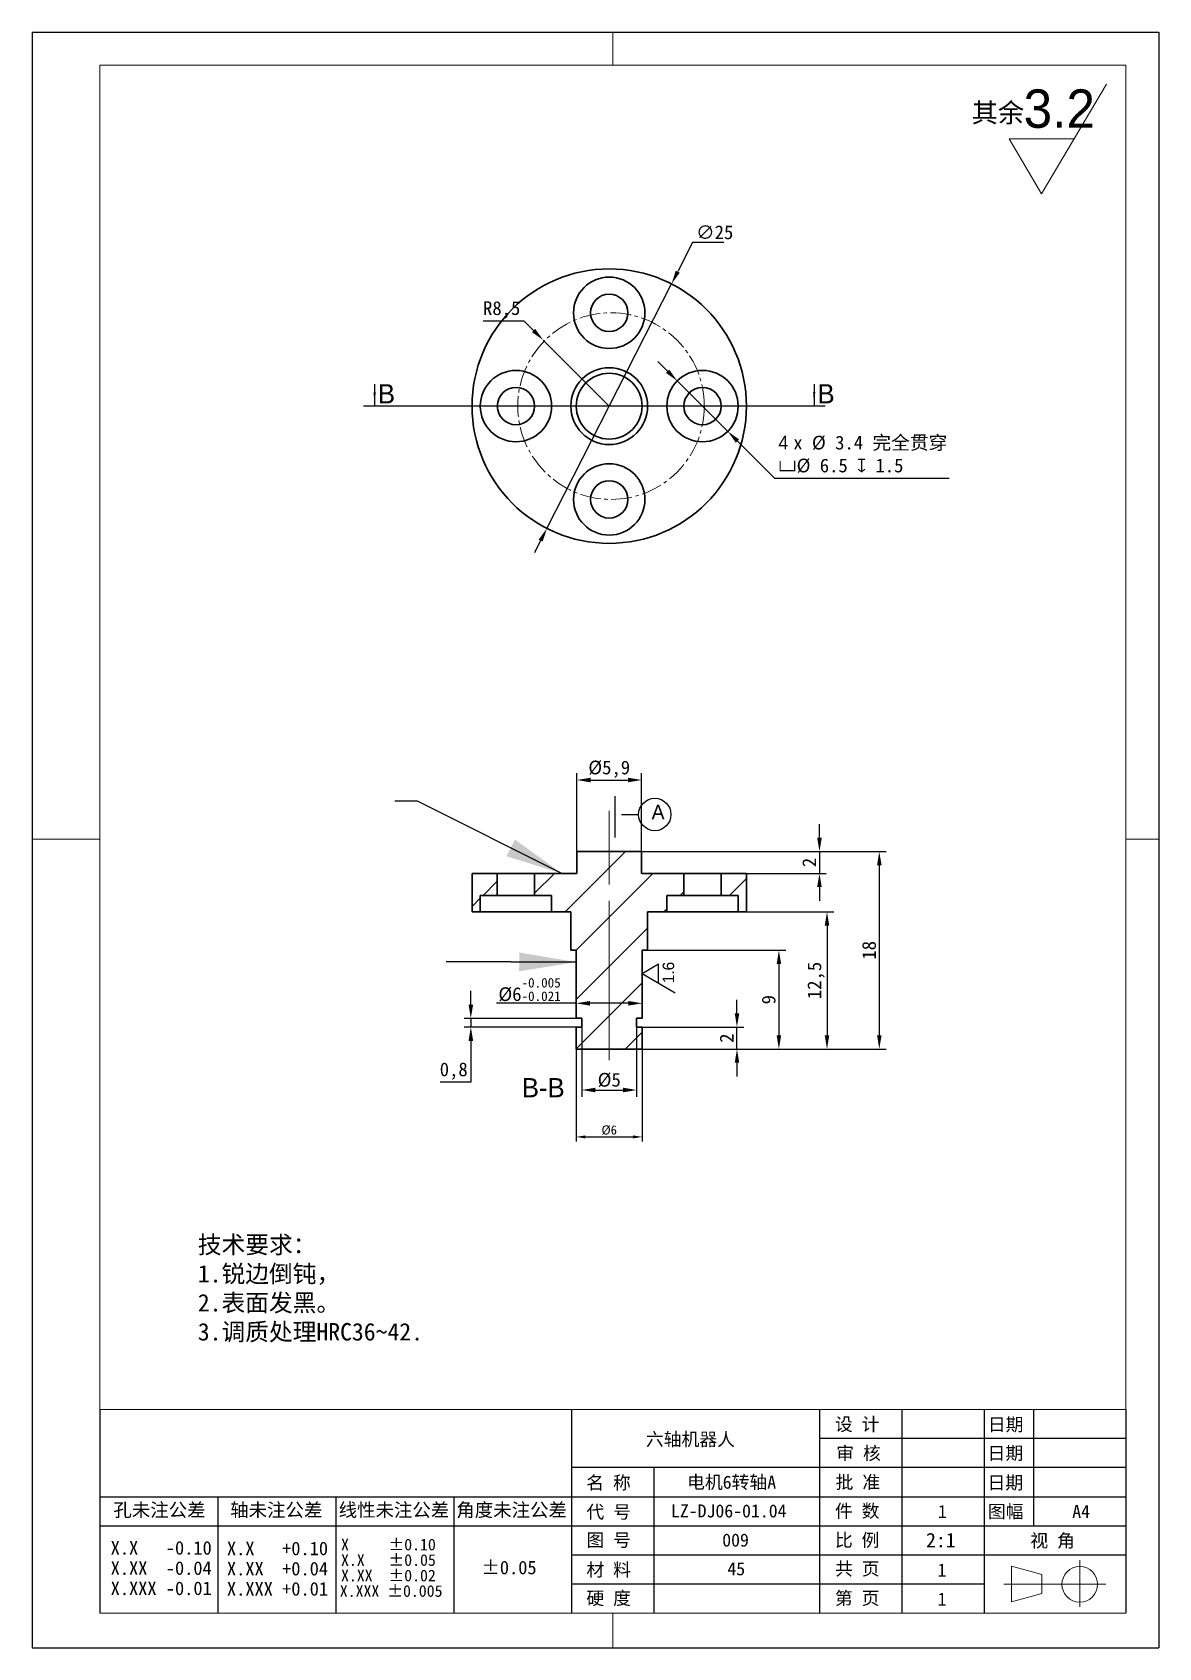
# Model space of a CAD drawing. Header units: millimetres. Extents: x 13 to 7248, y -1201 to 1478.
# Drawn here: x 6416.3 to 6519, y -1198.1 to -1051 of the extents above; entities that cross this region are included whole.
import ezdxf

# ---------------------------------------------------------------- set-up
doc = ezdxf.new("R2010")
doc.units = ezdxf.units.MM
doc.header["$LTSCALE"] = 5
doc.header["$PDSIZE"] = -1
for name, pattern in [('CENTER2', [28.575, 19.05, -3.175, 3.175, -3.175]), ('SLD-中心线', [34.29, 30.48, -1.27, 1.27, -1.27]), ('SLD-实线', [0])]:
    doc.linetypes.add(name, pattern=pattern)
doc.layers.get('0').update_dxf_attribs({"lineweight": 30})
for name, color, linetype, lineweight in [('中心线层', 1, 'CENTER2', 13), ('剖面层', 2, 'Continuous', 15), ('粗实线', 7, 'SLD-实线', 15)]:
    doc.layers.add(name, color=color, linetype=linetype, lineweight=lineweight)
for name, color, linetype in [('图框', 7, 'SLD-实线'), ('文字层', 7, 'SLD-实线'), ('标注层', 96, 'SLD-实线'), ('标注线', 4, 'SLD-实线')]:
    doc.layers.add(name, color=color, linetype=linetype)
doc.styles.add('SLDTEXTSTYLE0', font='')
doc.styles.add('SLDTEXTSTYLE1', font='', dxfattribs={"bigfont": 'bigfont'})
doc.styles.add('SLDTEXTSTYLE2', font='')
doc.styles.add('SLDTEXTSTYLE3', font='', dxfattribs={"bigfont": 'bigfont'})
doc.styles.get("Standard").update_dxf_attribs({"font": ''})
doc.styles.get('SLDTEXTSTYLE0').set_extended_font_data('汉仪长仿宋体')
doc.styles.get('SLDTEXTSTYLE1').set_extended_font_data('宋体')
doc.styles.get('SLDTEXTSTYLE2').set_extended_font_data('宋体')
doc.styles.get('SLDTEXTSTYLE3').set_extended_font_data('汉仪长仿宋体')
doc.styles.get('Standard').set_extended_font_data('SimSun')
doc.dimstyles.new('SLDDIMSTYLE7', dxfattribs={"dimtxt": 0.18, "dimasz": 5.2, "dimexe": 0, "dimexo": 0.0625, "dimgap": 0, "dimtad": 0, "dimtih": 1, "dimtoh": 1, "dimdec": 0, "dimrnd": 1e-09, "dimzin": 0, "dimdsep": 46, "dimtxsty": 'Standard', "dimsah": 1, "dimcen": 0.09, "dimadec": 0, "dimazin": 0, "dimtfac": 5.2, "dimtdec": 0, "dimtofl": 0, "dimtmove": 0, "dimatfit": 3, "dimfxl": 0, "dimfrac": 2, "dimtolj": 1, "dimtzin": 0, "dimarcsym": 0})
doc.dimstyles.new('副本 1-2', dxfattribs={"dimscale": 0.5, "dimtxt": 2.5, "dimasz": 2.5, "dimexe": 1.25, "dimexo": 0, "dimtad": 1, "dimtoh": 1, "dimtxsty": 'Standard', "dimcen": 2.5, "dimclrt": 256, "dimadec": 0, "dimazin": 0, "dimtfac": 1, "dimtmove": 0, "dimatfit": 3, "dimfxl": 0, "dimarcsym": 0})
doc.dimstyles.new('副本 1-3', dxfattribs={"dimscale": 0.333333, "dimtxt": 2.5, "dimasz": 2.5, "dimexe": 1.25, "dimexo": 0, "dimtad": 1, "dimtoh": 1, "dimtxsty": 'Standard', "dimcen": 2.5, "dimclrt": 256, "dimadec": 0, "dimazin": 0, "dimtfac": 1, "dimtmove": 0, "dimatfit": 3, "dimfxl": 0, "dimarcsym": 0})
pattern_1 = [(45, (6415.0952, -1198.859), (-2.24506, 2.24506), [])]

# ---------------------------------------------------------------- blocks, each defined once
blk = doc.blocks.new('SW_SFSYMBOL_0')
at = {"color": 0, "linetype": 'SLD-实线', "lineweight": 0}
for p, q in [((8.23, -25), (37.72, 25)), ((8.23, -25), (-6.52, 0)), ((22.98, 0), (-6.52, 0))]:
    blk.add_line(p, q, dxfattribs=at)
at = {"color": 0, "linetype": 'SLD-实线', "lineweight": 0, "insert": (0, 22.56), "char_height": 17.5, "attachment_point": 1, "style": 'SLDTEXTSTYLE3'}
blk.add_mtext('3.2', dxfattribs=at)
blk = doc.blocks.new('*D659')
at = {"layer": 'Defpoints', "color": 0}
for p in [(6474.6, -1073.88), (6463.24, -1096.15)]:
    blk.add_point(p, dxfattribs=at)
at = {"layer": '标注层', "color": 0, "lineweight": -2}
for p, q in [((6476.52, -1070.11), (6475.17, -1072.76)), ((6479.38, -1070.11), (6476.52, -1070.11)), ((6463.24, -1096.15), (6474.6, -1073.88)), ((6462.67, -1097.26), (6462.11, -1098.37))]:
    blk.add_line(p, q, dxfattribs=at)
at = {"layer": '标注层', "color": 0}
for points in [[(6474.98, -1072.67), (6475.35, -1072.86), (6474.6, -1073.88)], [(6462.49, -1097.17), (6462.86, -1097.35), (6463.24, -1096.15)]]:
    blk.add_solid(points, dxfattribs=at)
at = {"layer": '标注层', "insert": (6476.83, -1068.55), "char_height": 1.25, "attachment_point": 1}
blk.add_mtext('∅25', dxfattribs=at)
blk = doc.blocks.new('*D660')
at = {"layer": 'Defpoints', "color": 0}
for p in [(6462.91, -1079), (6468.92, -1085.01)]:
    blk.add_point(p, dxfattribs=at)
at = {"layer": '标注层', "color": 0, "lineweight": -2}
for p, q in [((6457.42, -1077.23), (6461.14, -1077.23)), ((6461.14, -1077.23), (6462.02, -1078.12)), ((6468.92, -1085.01), (6462.91, -1079))]:
    blk.add_line(p, q, dxfattribs=at)
at = {"layer": '标注层', "color": 0}
blk.add_solid([(6462.17, -1077.97), (6461.88, -1078.27), (6462.91, -1079)], dxfattribs=at)
at = {"layer": '标注层', "insert": (6457.42, -1075.46), "char_height": 1.25, "attachment_point": 1}
blk.add_mtext('R8,5', dxfattribs=at)
blk = doc.blocks.new('*D661')
at = {"layer": 'Defpoints', "color": 0}
for p in [(6475.12, -1082.71), (6479.72, -1087.31)]:
    blk.add_point(p, dxfattribs=at)
at = {"layer": '标注层', "color": 0, "lineweight": -2}
for p, q in [((6474.24, -1081.83), (6473.35, -1080.95)), ((6475.12, -1082.71), (6479.72, -1087.31)), ((6484.02, -1091.6), (6480.6, -1088.19)), ((6499.89, -1091.6), (6484.02, -1091.6))]:
    blk.add_line(p, q, dxfattribs=at)
at = {"layer": '标注层', "color": 0}
for points in [[(6474.38, -1081.68), (6474.09, -1081.98), (6475.12, -1082.71)], [(6480.75, -1088.04), (6480.46, -1088.34), (6479.72, -1087.31)]]:
    blk.add_solid(points, dxfattribs=at)
at = {"layer": '标注层', "insert": (6484.33, -1087.71), "char_height": 1.25, "attachment_point": 1}
blk.add_mtext('{\\fMS PGothic|b0|i0|c134|p34;4 }x %%C 3.4 完全贯穿\\P{\\fGDT|b0|i0|c134|p2;v}%%C 6.5 {\\fGDT|b0|i0|c134|p2;x} 1.5', dxfattribs=at)
blk = doc.blocks.new('*D662')
at = {"layer": 'Defpoints', "color": 0}
for p in [(6471.87, -1125.58), (6471.92, -1143.58), (6493.53, -1143.58)]:
    blk.add_point(p, dxfattribs=at)
at = {"layer": '标注层', "color": 0, "lineweight": -2}
for p, q in [((6471.87, -1125.58), (6494.16, -1125.58)), ((6493.53, -1126.83), (6493.53, -1142.33)), ((6471.92, -1143.58), (6494.16, -1143.58))]:
    blk.add_line(p, q, dxfattribs=at)
at = {"layer": '标注层', "color": 0}
for points in [[(6493.33, -1126.83), (6493.74, -1126.83), (6493.53, -1125.58)], [(6493.33, -1142.33), (6493.74, -1142.33), (6493.53, -1143.58)]]:
    blk.add_solid(points, dxfattribs=at)
at = {"layer": '标注层', "insert": (6491.97, -1134.58), "char_height": 1.25, "attachment_point": 2, "rotation": 90}
blk.add_mtext('18', dxfattribs=at)
blk = doc.blocks.new('*D663')
at = {"layer": 'Defpoints', "color": 0}
for p in [(6471.92, -1141.58), (6480.56, -1141.58), (6471.92, -1143.58)]:
    blk.add_point(p, dxfattribs=at)
at = {"layer": '标注层', "color": 0, "lineweight": -2}
for p, q in [((6480.56, -1140.33), (6480.56, -1139.08)), ((6471.92, -1141.58), (6481.19, -1141.58)), ((6480.56, -1143.58), (6480.56, -1141.58)), ((6471.92, -1143.58), (6481.19, -1143.58)), ((6480.56, -1144.83), (6480.56, -1146.08))]:
    blk.add_line(p, q, dxfattribs=at)
at = {"layer": '标注层', "color": 0}
for points in [[(6480.36, -1140.33), (6480.77, -1140.33), (6480.56, -1141.58)], [(6480.36, -1144.83), (6480.77, -1144.83), (6480.56, -1143.58)]]:
    blk.add_solid(points, dxfattribs=at)
at = {"layer": '标注层', "insert": (6479, -1142.58), "char_height": 1.25, "attachment_point": 2, "rotation": 90}
blk.add_mtext('2', dxfattribs=at)
blk = doc.blocks.new('*D664')
at = {"layer": 'Defpoints', "color": 0}
for p in [(6471.87, -1125.58), (6475.72, -1127.58), (6488.08, -1127.58)]:
    blk.add_point(p, dxfattribs=at)
at = {"layer": '标注层', "color": 0, "lineweight": -2}
for p, q in [((6488.08, -1124.33), (6488.08, -1123.08)), ((6471.87, -1125.58), (6488.7, -1125.58)), ((6488.08, -1125.58), (6488.08, -1127.58)), ((6475.72, -1127.58), (6488.7, -1127.58)), ((6488.08, -1128.83), (6488.08, -1130.08))]:
    blk.add_line(p, q, dxfattribs=at)
at = {"layer": '标注层', "color": 0}
for points in [[(6487.87, -1124.33), (6488.29, -1124.33), (6488.08, -1125.58)], [(6487.87, -1128.83), (6488.29, -1128.83), (6488.08, -1127.58)]]:
    blk.add_solid(points, dxfattribs=at)
at = {"layer": '标注层', "insert": (6486.52, -1126.58), "char_height": 1.25, "attachment_point": 2, "rotation": 90}
blk.add_mtext('2', dxfattribs=at)
blk = doc.blocks.new('*D665')
at = {"layer": 'Defpoints', "color": 0}
for p in [(6481.42, -1131.08), (6471.92, -1143.58), (6488.77, -1143.58)]:
    blk.add_point(p, dxfattribs=at)
at = {"layer": '标注层', "color": 0, "lineweight": -2}
for p, q in [((6481.42, -1131.08), (6489.39, -1131.08)), ((6488.77, -1132.33), (6488.77, -1142.33)), ((6471.92, -1143.58), (6489.39, -1143.58))]:
    blk.add_line(p, q, dxfattribs=at)
at = {"layer": '标注层', "color": 0}
for points in [[(6488.56, -1132.33), (6488.97, -1132.33), (6488.77, -1131.08)], [(6488.56, -1142.33), (6488.97, -1142.33), (6488.77, -1143.58)]]:
    blk.add_solid(points, dxfattribs=at)
at = {"layer": '标注层', "insert": (6486.99, -1137.33), "char_height": 1.25, "attachment_point": 2, "rotation": 90}
blk.add_mtext('12,5', dxfattribs=at)
blk = doc.blocks.new('*D666')
at = {"layer": 'Defpoints', "color": 0}
for p in [(6472.42, -1134.58), (6471.92, -1143.58), (6484.38, -1143.58)]:
    blk.add_point(p, dxfattribs=at)
at = {"layer": '标注层', "color": 0, "lineweight": -2}
for p, q in [((6472.42, -1134.58), (6485.01, -1134.58)), ((6484.38, -1135.83), (6484.38, -1142.33)), ((6471.92, -1143.58), (6485.01, -1143.58))]:
    blk.add_line(p, q, dxfattribs=at)
at = {"layer": '标注层', "color": 0}
for points in [[(6484.18, -1135.83), (6484.59, -1135.83), (6484.38, -1134.58)], [(6484.18, -1142.33), (6484.59, -1142.33), (6484.38, -1143.58)]]:
    blk.add_solid(points, dxfattribs=at)
at = {"layer": '标注层', "insert": (6482.82, -1139.08), "char_height": 1.25, "attachment_point": 2, "rotation": 90}
blk.add_mtext('9', dxfattribs=at)
blk = doc.blocks.new('*D667')
at = {"layer": 'Defpoints', "color": 0}
for p in [(6471.87, -1119.07), (6465.97, -1125.58), (6471.87, -1125.58)]:
    blk.add_point(p, dxfattribs=at)
at = {"layer": '标注层', "color": 0, "lineweight": -2}
for p, q in [((6465.97, -1125.58), (6465.97, -1118.44)), ((6467.22, -1119.07), (6470.62, -1119.07)), ((6471.87, -1125.58), (6471.87, -1118.44))]:
    blk.add_line(p, q, dxfattribs=at)
at = {"layer": '标注层', "color": 0}
for points in [[(6467.22, -1118.86), (6467.22, -1119.28), (6465.97, -1119.07)], [(6470.62, -1118.86), (6470.62, -1119.28), (6471.87, -1119.07)]]:
    blk.add_solid(points, dxfattribs=at)
at = {"layer": '标注层', "insert": (6468.92, -1117.3), "char_height": 1.25, "attachment_point": 2}
blk.add_mtext('%%c5,9', dxfattribs=at)
blk = doc.blocks.new('*D668')
at = {"layer": 'Defpoints', "color": 0}
for p in [(6465.92, -1143.58), (6471.92, -1143.58), (6471.92, -1151.58)]:
    blk.add_point(p, dxfattribs=at)
at = {"layer": '标注层', "color": 0, "lineweight": -2}
for p, q in [((6465.92, -1143.58), (6465.92, -1151.99)), ((6471.92, -1143.58), (6471.92, -1151.99)), ((6466.75, -1151.58), (6471.09, -1151.58))]:
    blk.add_line(p, q, dxfattribs=at)
at = {"layer": '标注层', "color": 0}
for points in [[(6466.75, -1151.44), (6466.75, -1151.72), (6465.92, -1151.58)], [(6471.09, -1151.44), (6471.09, -1151.72), (6471.92, -1151.58)]]:
    blk.add_solid(points, dxfattribs=at)
at = {"layer": '标注层', "insert": (6468.92, -1150.53), "char_height": 0.833, "attachment_point": 2}
blk.add_mtext('%%c6', dxfattribs=at)
blk = doc.blocks.new('*D669')
at = {"layer": 'Defpoints', "color": 0}
for p in [(6471.92, -1139.41), (6465.92, -1140.78), (6471.92, -1140.78)]:
    blk.add_point(p, dxfattribs=at)
at = {"layer": '标注层', "color": 0, "lineweight": -2}
for p, q in [((6465.92, -1140.78), (6465.92, -1138.79)), ((6471.92, -1140.78), (6471.92, -1138.79)), ((6465.92, -1139.41), (6458.66, -1139.41)), ((6470.67, -1139.41), (6467.17, -1139.41))]:
    blk.add_line(p, q, dxfattribs=at)
at = {"layer": '标注层', "color": 0}
for points in [[(6467.17, -1139.2), (6467.17, -1139.62), (6465.92, -1139.41)], [(6470.67, -1139.2), (6470.67, -1139.62), (6471.92, -1139.41)]]:
    blk.add_solid(points, dxfattribs=at)
at = {"layer": '标注层', "insert": (6461.66, -1137.1), "char_height": 1.25, "attachment_point": 2}
blk.add_mtext('%%C6{\\H0.7x;\\S-0.005^ -0.021;}', dxfattribs=at)
blk = doc.blocks.new('*D670')
at = {"layer": 'Defpoints', "color": 0}
for p in [(6466.42, -1141.58), (6471.42, -1141.58), (6471.42, -1147.31)]:
    blk.add_point(p, dxfattribs=at)
at = {"layer": '标注层', "color": 0, "lineweight": -2}
for p, q in [((6466.42, -1141.58), (6466.42, -1147.94)), ((6471.42, -1141.58), (6471.42, -1147.94)), ((6467.67, -1147.31), (6470.17, -1147.31))]:
    blk.add_line(p, q, dxfattribs=at)
at = {"layer": '标注层', "color": 0}
for points in [[(6467.67, -1147.1), (6467.67, -1147.52), (6466.42, -1147.31)], [(6470.17, -1147.1), (6470.17, -1147.52), (6471.42, -1147.31)]]:
    blk.add_solid(points, dxfattribs=at)
at = {"layer": '标注层', "insert": (6468.92, -1145.75), "char_height": 1.25, "attachment_point": 2}
blk.add_mtext('%%c5', dxfattribs=at)
blk = doc.blocks.new('*D671')
at = {"layer": 'Defpoints', "color": 0}
for p in [(6456.31, -1141.58), (6465.92, -1140.78), (6465.92, -1141.58)]:
    blk.add_point(p, dxfattribs=at)
at = {"layer": '标注层', "color": 0, "lineweight": -2}
for p, q in [((6456.31, -1139.53), (6456.31, -1138.28)), ((6465.92, -1140.78), (6455.69, -1140.78)), ((6465.92, -1141.58), (6455.69, -1141.58)), ((6456.31, -1140.78), (6456.31, -1141.58)), ((6456.31, -1142.83), (6456.31, -1146.58)), ((6456.31, -1146.58), (6453.51, -1146.58))]:
    blk.add_line(p, q, dxfattribs=at)
at = {"layer": '标注层', "color": 0}
for points in [[(6456.1, -1139.53), (6456.52, -1139.53), (6456.31, -1140.78)], [(6456.1, -1142.83), (6456.52, -1142.83), (6456.31, -1141.58)]]:
    blk.add_solid(points, dxfattribs=at)
at = {"layer": '标注层', "insert": (6454.75, -1144.8), "char_height": 1.25, "attachment_point": 2}
blk.add_mtext('0,8', dxfattribs=at)
blk = doc.blocks.new('SW_NOTE_0')
at = {"color": 0, "linetype": 'Continuous', "lineweight": 0, "char_height": 10.583, "attachment_point": 2}
for s, insert in [('X     ±0.10', (35.9, 12.3)), ('X.X   ±0.05', (35.9, -1.8)), (' X.XXX ±0.005', (34.8, -30)), ('X.XX  ±0.02', (35.9, -15.9))]:
    blk.add_mtext(s, dxfattribs=dict(at, insert=insert))
blk = doc.blocks.new('SW_NOTE_1')
at = {"color": 0, "linetype": 'Continuous', "lineweight": 0, "char_height": 12.312, "attachment_point": 2, "style": 'SLDTEXTSTYLE2'}
for s, insert in [('X.X   -0.10', (38.1, 14.3)), ('X.XX  -0.04', (38.1, -4.1)), ('X.XXX -0.01', (38.1, -22.5))]:
    blk.add_mtext(s, dxfattribs=dict(at, insert=insert))
blk = doc.blocks.new('SW_NOTE_2')
at = {"color": 0, "linetype": 'Continuous', "lineweight": 0, "char_height": 12.312, "attachment_point": 2, "style": 'SLDTEXTSTYLE2'}
for s, insert in [('X.X   +0.10', (38.1, 14.3)), ('X.XX  +0.04', (38.1, -4.1)), ('X.XXX +0.01', (38.1, -22.5))]:
    blk.add_mtext(s, dxfattribs=dict(at, insert=insert))
blk = doc.blocks.new('SW_DATUMTAG_0')
at = {"layer": '文字层', "color": 0}
for p, q in [((-17.7, -6.86), (-17.7, 13.21)), ((-14.66, 4.33), (-6.34, 4.33))]:
    blk.add_line(p, q, dxfattribs=at)
blk.add_circle((1.53, 4.33), 7.87, dxfattribs=at)
at = {"layer": '文字层', "color": 0, "insert": (0, 9.02), "char_height": 7, "attachment_point": 1, "style": 'SLDTEXTSTYLE3'}
blk.add_mtext('A', dxfattribs=at)

msp = doc.modelspace()

# ---------------------------------------------------------------- hatches: boundary and pattern name
at = {"layer": '剖面层'}
h = msp.add_hatch(dxfattribs=at)
h.set_pattern_fill('ANSI31', color=256, style=0)
h.set_pattern_definition(pattern_1)
h.paths.add_polyline_path([(6471.4203, -1140.7765), (6471.9203, -1140.7765), (6471.9203, -1134.5765), (6472.4203, -1134.5765), (6472.4203, -1131.0765), (6474.1703, -1131.0765), (6474.1703, -1129.5765), (6475.7203, -1129.5765), (6475.7203, -1127.5765), (6471.8703, -1127.5765), (6471.8703, -1125.5765), (6465.9703, -1125.5765), (6465.9703, -1127.5765), (6462.1203, -1127.5765), (6462.1203, -1129.5765), (6463.6703, -1129.5765), (6463.6703, -1131.0765), (6465.4203, -1131.0765), (6465.4203, -1134.5765), (6465.9203, -1134.5765), (6465.9203, -1140.7765), (6466.4203, -1140.7765), (6466.4203, -1141.5765), (6465.9203, -1141.5765), (6465.9203, -1143.5765), (6471.9203, -1143.5765), (6471.9203, -1141.5765), (6471.4203, -1141.5765)], flags=0)
h = msp.add_hatch(dxfattribs=at)
h.set_pattern_fill('ANSI31', color=256, style=0)
h.set_pattern_definition(pattern_1)
h.paths.add_polyline_path([(6458.7203, -1129.5765), (6458.7203, -1127.5765), (6456.4203, -1127.5765), (6456.4203, -1131.0765), (6457.1703, -1131.0765), (6457.1703, -1129.5765)], flags=0)
h = msp.add_hatch(dxfattribs=at)
h.set_pattern_fill('ANSI31', color=256, style=0)
h.set_pattern_definition(pattern_1)
h.paths.add_polyline_path([(6481.4203, -1131.0765), (6481.4203, -1127.5765), (6479.1203, -1127.5765), (6479.1203, -1129.5765), (6480.6703, -1129.5765), (6480.6703, -1131.0765)], flags=0)

# ---------------------------------------------------------------- linework, layer by layer
for p, q in [((6465.9703, -1127.5765), (6465.9703, -1125.5765)), ((6471.8703, -1125.5765), (6465.9703, -1125.5765)), ((6471.8703, -1125.5765), (6471.8703, -1127.5765)), ((6456.4203, -1131.0765), (6456.4203, -1127.5765)), ((6458.7203, -1127.5765), (6456.4203, -1127.5765)), ((6458.7203, -1127.5765), (6458.7203, -1129.5765)), ((6462.1203, -1127.5765), (6458.7203, -1127.5765)), ((6462.1203, -1129.5765), (6462.1203, -1127.5765)), ((6465.9703, -1127.5765), (6462.1203, -1127.5765)), ((6475.7203, -1127.5765), (6471.8703, -1127.5765)), ((6475.7203, -1127.5765), (6475.7203, -1129.5765)), ((6479.1203, -1127.5765), (6475.7203, -1127.5765)), ((6479.1203, -1129.5765), (6479.1203, -1127.5765)), ((6481.4203, -1127.5765), (6479.1203, -1127.5765)), ((6481.4203, -1127.5765), (6481.4203, -1131.0765)), ((6458.7203, -1129.5765), (6457.1703, -1129.5765)), ((6457.1703, -1129.5765), (6457.1703, -1131.0765)), ((6458.7203, -1129.5765), (6462.1203, -1129.5765)), ((6463.6703, -1129.5765), (6462.1203, -1129.5765)), ((6463.6703, -1131.0765), (6463.6703, -1129.5765)), ((6475.7203, -1129.5765), (6474.1703, -1129.5765)), ((6474.1703, -1129.5765), (6474.1703, -1131.0765)), ((6475.7203, -1129.5765), (6479.1203, -1129.5765)), ((6480.6703, -1129.5765), (6479.1203, -1129.5765)), ((6480.6703, -1131.0765), (6480.6703, -1129.5765)), ((6457.1703, -1131.0765), (6456.4203, -1131.0765)), ((6457.1703, -1131.0765), (6463.6703, -1131.0765)), ((6465.4203, -1131.0765), (6463.6703, -1131.0765)), ((6465.4203, -1131.0765), (6465.4203, -1134.5765)), ((6474.1703, -1131.0765), (6472.4203, -1131.0765)), ((6472.4203, -1134.5765), (6472.4203, -1131.0765)), ((6474.1703, -1131.0765), (6480.6703, -1131.0765)), ((6481.4203, -1131.0765), (6480.6703, -1131.0765)), ((6465.4203, -1134.5765), (6465.9203, -1134.5765)), ((6465.9203, -1134.5765), (6465.9203, -1140.7765)), ((6471.9203, -1134.5765), (6472.4203, -1134.5765)), ((6471.9203, -1140.7765), (6471.9203, -1134.5765)), ((6465.9203, -1140.7765), (6466.4203, -1140.7765)), ((6465.9203, -1141.5765), (6465.9203, -1143.5765)), ((6466.4203, -1141.5765), (6465.9203, -1141.5765)), ((6466.4203, -1140.7765), (6466.4203, -1141.5765)), ((6471.4203, -1141.5765), (6471.4203, -1140.7765)), ((6471.4203, -1140.7765), (6471.9203, -1140.7765)), ((6471.9203, -1141.5765), (6471.4203, -1141.5765)), ((6471.9203, -1143.5765), (6471.9203, -1141.5765)), ((6465.9203, -1143.5765), (6471.9203, -1143.5765))]:
    msp.add_line(p, q)
for centre, radius in [((6468.9203, -1085.0109), 12.5), ((6468.9203, -1076.5109), 3.25), ((6468.9203, -1076.5109), 1.7), ((6468.9203, -1085.0109), 3.5), ((6460.4203, -1085.0109), 3.25), ((6468.9203, -1085.0109), 3), ((6477.4203, -1085.0109), 3.25), ((6460.4203, -1085.0109), 1.7), ((6477.4203, -1085.0109), 1.7), ((6468.9203, -1093.5109), 3.25), ((6468.9203, -1093.5109), 1.7)]:
    msp.add_circle(centre, radius)
at = {"layer": '中心线层'}
for p, q in [((6468.9203, -1121.8873), (6468.9203, -1128.5765)), ((6468.9203, -1134.5765), (6468.9203, -1130.0765)), ((6468.9203, -1134.5765), (6468.9203, -1141.7765)), ((6468.9203, -1140.5765), (6468.9203, -1144.5765))]:
    msp.add_line(p, q, dxfattribs=at)
at = {"layer": '中心线层', "ltscale": 0.02}
msp.add_circle((6469.087, -1085.0109), 8.5016, dxfattribs=at)
at = {"layer": '图框'}
for p, q in [((6416.3452, -1050.9589), (6518.9952, -1050.9589)), ((6416.3452, -1050.9589), (6416.3452, -1198.1089)), ((6518.9952, -1050.9589), (6518.9952, -1198.1089)), ((6416.3452, -1198.1089), (6518.9952, -1198.1089))]:
    msp.add_line(p, q, dxfattribs=at)
at = {"layer": '文字层', "color": 0}
for p, q in [((6471.9203, -1136.6978), (6473.4202, -1135.8129)), ((6473.4202, -1137.5826), (6473.4202, -1135.8129)), ((6471.9203, -1136.6978), (6474.9202, -1138.4674))]:
    msp.add_line(p, q, dxfattribs=at)
at = {"layer": '文字层'}
for p, q in [((6422.4952, -1176.4089), (6422.4952, -1194.9589)), ((6465.4952, -1176.4089), (6465.4952, -1194.9589)), ((6488.0952, -1176.4089), (6488.0952, -1194.9589)), ((6495.5952, -1176.4089), (6495.5952, -1194.9589)), ((6503.0952, -1176.4089), (6503.0952, -1194.9589)), ((6507.5952, -1176.4089), (6507.5952, -1187.0089)), ((6515.9952, -1176.4089), (6515.9952, -1194.9589)), ((6515.9952, -1179.0589), (6488.0952, -1179.0589)), ((6515.9952, -1181.7089), (6465.4952, -1181.7089)), ((6472.9952, -1181.7089), (6472.9952, -1194.9589)), ((6422.4952, -1184.3589), (6515.9952, -1184.3589)), ((6433.2452, -1184.3589), (6433.2452, -1194.9589)), ((6443.9952, -1184.3589), (6443.9952, -1194.9589)), ((6454.7452, -1184.3589), (6454.7452, -1194.9589)), ((6422.4952, -1187.0089), (6515.9952, -1187.0089)), ((6465.4952, -1189.6589), (6515.9952, -1189.6589)), ((6503.0952, -1192.3089), (6465.4952, -1192.3089))]:
    msp.add_line(p, q, dxfattribs=at)
at = {"layer": '文字层', "color": 7, "linetype": 'SLD-中心线', "lineweight": 0}
for p, q in [((6511.8021, -1190.1307), (6511.8021, -1194.3732)), ((6504.8887, -1192.3089), (6509.0135, -1192.3089)), ((6509.0135, -1192.3089), (6514.1799, -1192.3089))]:
    msp.add_line(p, q, dxfattribs=at)
at = {"layer": '标注线'}
for p, q in [((6447.5408, -1083.0109), (6447.5408, -1085.0109)), ((6487.5991, -1083.0109), (6487.5991, -1085.0109)), ((6488.5991, -1085.0109), (6446.5408, -1085.0109))]:
    msp.add_line(p, q, dxfattribs=at)
for points in [[(6447.5408, -1085.0109), (6447.6408, -1083.7109), (6447.4408, -1083.7109)], [(6487.5991, -1085.0109), (6487.6991, -1083.7109), (6487.4991, -1083.7109)]]:
    msp.add_solid(points, dxfattribs=at)
at = {"layer": '粗实线'}
for p, q in [((6469.2452, -1053.9589), (6469.2452, -1050.9589)), ((6422.4952, -1053.9589), (6515.9952, -1053.9589)), ((6422.4952, -1053.9589), (6422.4952, -1194.9589)), ((6515.9952, -1053.9589), (6515.9952, -1194.9589)), ((6422.4952, -1124.4589), (6416.3452, -1124.4589)), ((6515.9952, -1124.4589), (6518.9952, -1124.4589)), ((6422.4952, -1176.4089), (6515.9952, -1176.4089)), ((6505.5859, -1190.6839), (6505.5859, -1193.9339)), ((6508.3454, -1191.4391), (6505.5859, -1190.6839)), ((6508.3454, -1193.1786), (6508.3454, -1191.4391)), ((6505.5859, -1193.9339), (6508.3454, -1193.1786)), ((6422.4952, -1194.9589), (6515.9952, -1194.9589)), ((6422.4952, -1194.9589), (6515.9952, -1194.9589)), ((6469.2452, -1194.9589), (6469.2452, -1198.1089))]:
    msp.add_line(p, q, dxfattribs=at)
msp.add_circle((6511.8021, -1192.3363), 1.625, dxfattribs=at)

# ---------------------------------------------------------------- block references
at = {"layer": '文字层'}
for name, p, xscale, yscale, zscale in [('SW_SFSYMBOL_0', (6506.6834, -1060.6696), 0.2000000000007276, 0.2000000000000455, 0.2), ('SW_DATUMTAG_0', (6472.7863, -1123.0209), 0.1875, 0.1875, 0.1875), ('SW_NOTE_1', (6424.2826, -1189.8305), 0.1000000000003638, 0.09999999999990905, 0.1), ('SW_NOTE_2', (6434.8821, -1189.8834), 0.1000000000003638, 0.09999999999990905, 0.1), ('SW_NOTE_0', (6445.2089, -1189.4151), 0.1000000000003638, 0.09999999999990905, 0.1)]:
    msp.add_blockref(name, p, dxfattribs=dict(at, xscale=xscale, yscale=yscale, zscale=zscale))

# ---------------------------------------------------------------- texts
for s, insert, char_height, attachment_point, style in [('其余', (6501.9524, -1057.4078), 1.75, 1, 'SLDTEXTSTYLE0'), ('设 计', (6491.5172, -1177.1557), 1.19063, 2, 'SLDTEXTSTYLE2'), ('日期', (6505.043, -1177.1792), 1.19063, 2, 'SLDTEXTSTYLE2'), ('审 核', (6491.6357, -1179.7967), 1.19063, 2, 'SLDTEXTSTYLE2'), ('日期', (6505.0293, -1179.7873), 1.19063, 2, 'SLDTEXTSTYLE2'), ('名 称', (6468.8564, -1182.4807), 1.19063, 2, 'SLDTEXTSTYLE2'), ('批 准', (6491.5785, -1182.4351), 1.19063, 2, 'SLDTEXTSTYLE2'), ('日期', (6505.0211, -1182.4834), 1.19063, 2, 'SLDTEXTSTYLE2'), ('孔未注公差', (6427.9332, -1184.9437), 1.23125, 2, 'SLDTEXTSTYLE2'), ('轴未注公差', (6438.5813, -1184.9437), 1.23125, 2, 'SLDTEXTSTYLE2'), ('线性未注公差', (6449.2997, -1184.9437), 1.23125, 2, 'SLDTEXTSTYLE2'), ('角度未注公差', (6460.0248, -1184.9437), 1.23125, 2, 'SLDTEXTSTYLE2'), ('代 号', (6468.8714, -1185.1429), 1.19063, 2, 'SLDTEXTSTYLE2'), ('件 数', (6491.5172, -1185.056), 1.19063, 2, 'SLDTEXTSTYLE2'), ('图幅', (6505.0504, -1185.1092), 1.19063, 2, 'SLDTEXTSTYLE2'), ('A4', (6511.9249, -1185.0964), 1.19063, 2, 'SLDTEXTSTYLE1'), ('图 号', (6468.8714, -1187.7097), 1.19063, 2, 'SLDTEXTSTYLE2'), ('比 例', (6491.5172, -1187.7097), 1.19063, 2, 'SLDTEXTSTYLE2'), ('2:1', (6499.1408, -1187.6491), 1.32292, 2, 'SLDTEXTSTYLE1'), ('视 角', (6509.3259, -1187.7635), 1.19063, 2, 'SLDTEXTSTYLE2'), ('±0.05', (6459.7904, -1190.19), 1.23125, 2, 'SLDTEXTSTYLE1'), ('材 料', (6468.8714, -1190.4046), 1.19063, 2, 'SLDTEXTSTYLE2'), ('共 页', (6491.5365, -1190.323), 1.19063, 2, 'SLDTEXTSTYLE2'), ('1', (6499.2441, -1190.437), 1.1906, 2, 'SLDTEXTSTYLE1'), ('硬 度', (6468.8714, -1193.0021), 1.19063, 2, 'SLDTEXTSTYLE2'), ('第 页', (6491.5172, -1193.0021), 1.19063, 2, 'SLDTEXTSTYLE2'), ('1', (6499.2518, -1193.1008), 1.1906, 2, 'SLDTEXTSTYLE1')]:
    msp.add_mtext(s, dxfattribs=dict(at, insert=insert, char_height=char_height, attachment_point=attachment_point, style=style))
at = {"layer": '文字层', "color": 0, "insert": (6473.7863, -1137.5826), "char_height": 1.05, "attachment_point": 1, "rotation": 90, "style": 'SLDTEXTSTYLE3'}
msp.add_mtext('1.6', dxfattribs=at)
at = {"layer": '文字层', "color": 7, "linetype": 'SLD-实线', "lineweight": 0, "insert": (6431.4281, -1157.9628), "char_height": 1.585913, "attachment_point": 1, "style": 'SLDTEXTSTYLE2'}
msp.add_mtext('\\P技术要求：\\P1.锐边倒钝，\\P2.表面发黑。\\P3.调质处理HRC36~42.', dxfattribs=at)
at = {"layer": '文字层', "color": 7, "linetype": 'Continuous', "lineweight": 0, "attachment_point": 2}
for s, insert, char_height, style in [('六轴机器人', (6476.319, -1178.5263), 1.19063, 'SLDTEXTSTYLE2'), ('电机6转轴A', (6480.0741, -1182.4351), 1.19063, 'SLDTEXTSTYLE2'), ('LZ-DJ06-01.04', (6479.8137, -1185.056), 1.190625, 'SLDTEXTSTYLE1'), ('1', (6499.2802, -1185.1092), 1.1906, 'SLDTEXTSTYLE1'), ('009', (6480.4338, -1187.7097), 1.19063, 'SLDTEXTSTYLE1'), ('45', (6480.4958, -1190.323), 1.19063, 'SLDTEXTSTYLE1')]:
    msp.add_mtext(s, dxfattribs=dict(at, insert=insert, char_height=char_height, style=style))
at = {"layer": '标注层', "insert": (6462.9124, -1146.2199), "char_height": 1.75, "attachment_point": 2, "style": 'SLDTEXTSTYLE3'}
msp.add_mtext('B-B', dxfattribs=at)
at = {"layer": '标注线', "char_height": 1.75, "attachment_point": 1, "style": 'SLDTEXTSTYLE3'}
for insert in [(6447.8432, -1083.0109), (6487.9014, -1083.0109)]:
    msp.add_mtext('B', dxfattribs=dict(at, insert=insert))

# ---------------------------------------------------------------- dimensions: what is measured, and where the dimension line sits
at = {"layer": '标注层'}
dim = msp.add_diameter_dim_2p(p1=(6463.241, -1096.1462), p2=(6474.5996, -1073.8755), dimstyle='副本 1-2', dxfattribs=at)
dim.commit()
dim.dimension.update_dxf_attribs({"geometry": '*D659', "text_midpoint": (6478.1064, -1070.112), "dimtype": 163})
dim = msp.add_radius_dim(center=(6468.9203, -1085.0109), mpoint=(6462.9089, -1079.0015), dimstyle='副本 1-2', dxfattribs=at)
dim.commit()
dim.dimension.update_dxf_attribs({"geometry": '*D660', "text_midpoint": (6459.1244, -1076.1918)})
dim = msp.add_diameter_dim_2p(p1=(6475.1205, -1082.7145), p2=(6479.7201, -1087.3073), text='{\\fMS PGothic|b0|i0|c134|p34;4 }x %%C 3.4 完全贯穿\\P{\\fGDT|b0|i0|c134|p2;v}%%C 6.5 {\\fGDT|b0|i0|c134|p2;x} 1.5', dimstyle='副本 1-2', dxfattribs=at)
dim.commit()
dim.dimension.update_dxf_attribs({"geometry": '*D661', "text_midpoint": (6492.1129, -1089.4999)})
for base, p1, p2, text, dimstyle, picture, middle in [((6471.8703, -1119.0682), (6465.9703, -1125.5765), (6471.8703, -1125.5765), '%%c<>', '副本 1-2', '*D667', (6468.9203, -1119.0682)), ((6471.9203, -1139.4108), (6465.9203, -1140.7765), (6471.9203, -1140.7765), '%%C<>{\\H0.7x;\\S-0.005^ -0.021;}', '副本 1-2', '*D669', (6461.663, -1139.4108)), ((6471.4203, -1147.3111), (6466.4203, -1141.5765), (6471.4203, -1141.5765), '%%c<>', '副本 1-2', '*D670', (6468.9203, -1147.3111)), ((6471.9203, -1151.5765), (6465.9203, -1143.5765), (6471.9203, -1143.5765), '%%c<>', '副本 1-3', '*D668', (6468.9203, -1151.5765))]:
    dim = msp.add_linear_dim(base=base, p1=p1, p2=p2, text=text, dimstyle=dimstyle, dxfattribs=at)
    dim.commit()
    dim.dimension.update_dxf_attribs({"geometry": picture, "text_midpoint": middle, "dimtype": 160})
for base, p1, p2, picture, middle in [((6488.0777, -1127.5765), (6471.8703, -1125.5765), (6475.7203, -1127.5765), '*D664', (6488.0777, -1126.5765)), ((6493.5343, -1143.5765), (6471.8703, -1125.5765), (6471.9203, -1143.5765), '*D662', (6493.5343, -1134.5765)), ((6488.7663, -1143.5765), (6481.4203, -1131.0765), (6471.9203, -1143.5765), '*D665', (6488.7663, -1137.3265)), ((6484.3839, -1143.5765), (6472.4203, -1134.5765), (6471.9203, -1143.5765), '*D666', (6484.3839, -1139.0765)), ((6456.3107, -1141.5765), (6465.9203, -1140.7765), (6465.9203, -1141.5765), '*D671', (6454.7517, -1146.5765)), ((6480.565, -1141.5765), (6471.9203, -1143.5765), (6471.9203, -1141.5765), '*D663', (6480.565, -1142.5765))]:
    dim = msp.add_linear_dim(base=base, p1=p1, p2=p2, angle=90, dimstyle='副本 1-2', dxfattribs=at)
    dim.commit()
    dim.dimension.update_dxf_attribs({"geometry": picture, "text_midpoint": middle, "dimtype": 160})

# ---------------------------------------------------------------- leaders
at = {"layer": '文字层'}
for points in [[(6464.5921, -1127.5765), (6451.4434, -1120.9912), (6449.3843, -1120.9912)], [(6465.9161, -1135.6583), (6454.072, -1135.6088), (6465.9203, -1135.6583)]]:
    msp.add_leader(points, dimstyle='SLDDIMSTYLE7', dxfattribs=at)

doc.saveas('drawing.dxf')
